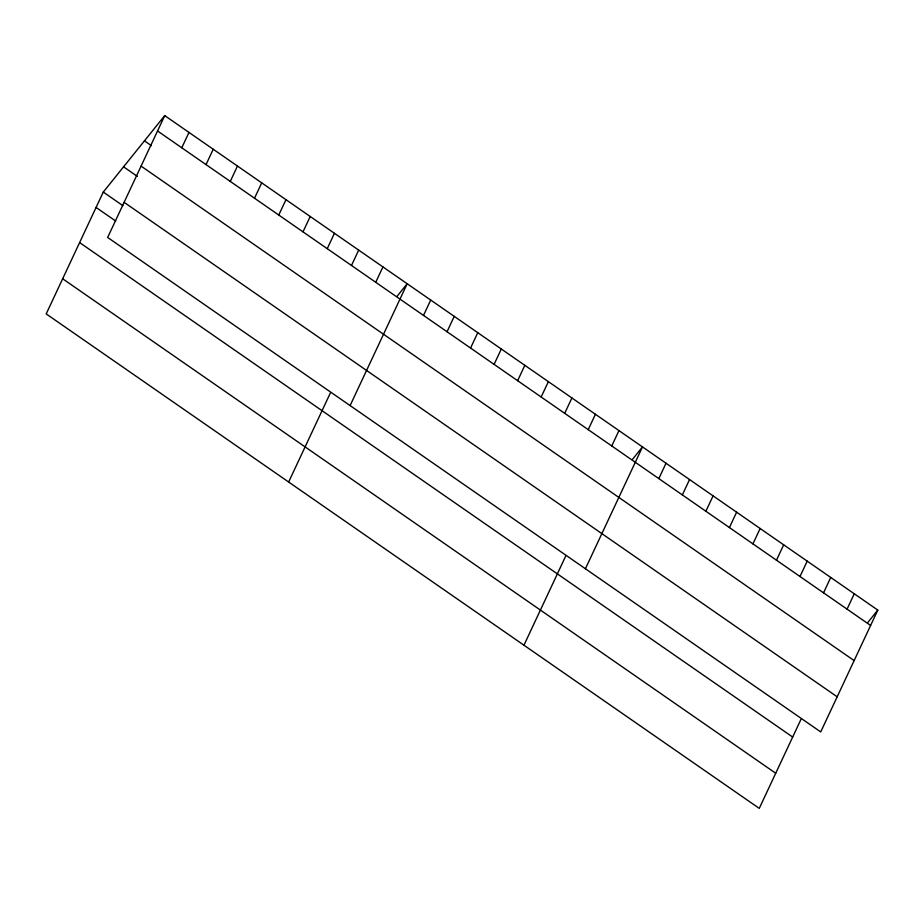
<?xml version="1.0" encoding="UTF-8"?>
<svg xmlns="http://www.w3.org/2000/svg" width="924" height="924" viewBox="0 0 924 924"><rect width="100%" height="100%" fill="white"/><g stroke="black" fill="none" stroke-linecap="round" stroke-linejoin="round"><path stroke-width="1.39" d="M164.738 115.615L107.658 237.456L820.72 731.935L877.8 610.094L164.738 115.615L103.28 192.065L46.2 313.906L759.262 808.385L800.912 719.484M181.785 147.794L188.981 132.421M206.029 164.611L213.225 149.238M230.272 181.416L237.468 166.043M254.516 198.233L261.711 182.86M278.759 215.049L285.955 199.676M303.003 231.855L310.198 216.482M327.246 248.672L334.442 233.298M351.49 265.477L358.685 250.104M375.733 282.294L382.94 266.921M288.646 482.028L330.284 393.127M350.104 405.578L407.184 283.737L397.043 296.35M423.504 315.419L430.711 300.057M447.043 331.739L454.238 316.366M470.57 348.059L477.777 332.686M494.097 364.379L501.305 349.006M517.636 380.7L524.832 365.327M541.164 397.008L548.371 381.647M564.691 413.328L571.898 397.955M588.23 429.648L595.426 414.275M611.757 445.969L618.953 430.596M523.954 645.206L565.592 556.306M585.412 568.757L642.492 446.916L632.351 459.528M658.824 478.597L666.019 463.236M682.351 494.918L689.547 479.544M705.878 511.238L713.085 495.865M729.417 527.558L736.613 512.185M752.944 543.878L760.14 528.505M776.472 560.187L783.679 544.825M800.011 576.507L807.206 561.134M823.538 592.827L830.734 577.454M847.065 609.147L854.273 593.774M867.659 622.707L877.8 610.094M157.542 130.977L870.604 625.467M144.456 140.841L151.386 145.645M141.083 166.124L854.146 660.602M123.562 166.84L137.41 176.438M124.116 202.321L837.179 696.8M103.28 192.065L122.904 205.671M96.073 207.438L115.696 221.044M79.614 242.573L792.676 737.052M62.659 278.771L775.721 773.249"/></g></svg>
